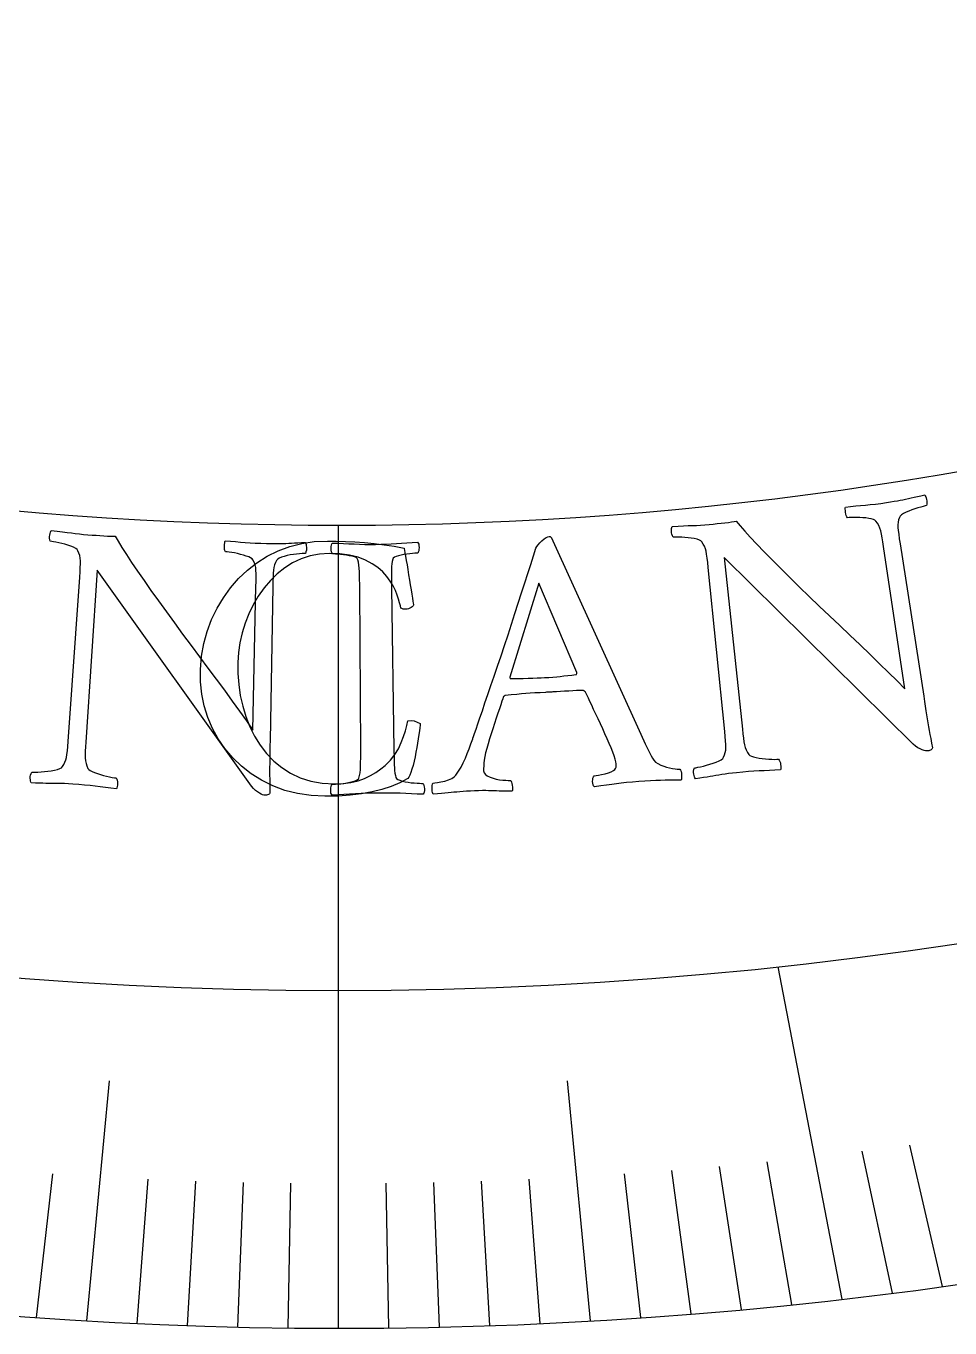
# Model space of a CAD drawing. Header units: millimetres. Extents: x -49 to 68, y -60 to 68.
# Drawn here: x -3.46 to 6.77, y -29.31 to -14.89 of the extents above; entities that cross this region are included whole.
import ezdxf

# ---------------------------------------------------------------- set-up
doc = ezdxf.new("R2010")
doc.units = ezdxf.units.MM
for name, color, linetype in [('CUT_INNER', 6, 'Continuous'), ('CUT_OUTER', 1, 'Continuous'), ('ENGRAVE', 7, 'Continuous'), ('ENGRAVE_FINE', 8, 'Continuous'), ('TEXT', 5, 'Continuous')]:
    doc.layers.add(name, color=color, linetype=linetype)

msp = doc.modelspace()

# ---------------------------------------------------------------- linework, layer by layer
at = {"layer": 'CUT_INNER'}
msp.add_arc((0.0003, 19.5449), 39.9614, 256.56159, 324.67547, dxfattribs=at)
at = {"layer": 'CUT_OUTER'}
msp.add_arc((0.0004, 19.5452), 48.8536, 258.21708, 332.21374, dxfattribs=at)
at = {"layer": 'ENGRAVE'}
for points in [[(0, -29.3085), (0, -20.4165)], [(5.5774, -28.9891), (4.8696, -25.3103)]]:
    msp.add_lwpolyline(points, dxfattribs=at)
msp.add_circle((0, 19.5457), 45.1196, dxfattribs=at)
at = {"layer": 'ENGRAVE_FINE'}
for points in [[(-2.7902, -29.2288), (-2.5365, -26.5712)], [(2.7902, -29.2288), (2.5365, -26.5712)], [(6.1342, -28.9219), (5.8009, -27.3506)], [(6.6907, -28.8482), (6.3275, -27.2824)], [(4.4631, -29.1042), (4.22, -27.5192)], [(5.0204, -29.0499), (4.7471, -27.4689)], [(-3.348, -29.1937), (-3.1655, -27.6018)], [(-2.2323, -29.2575), (-2.1105, -27.6608)], [(-1.6743, -29.2798), (-1.5829, -27.6815)], [(1.6743, -29.2798), (1.5829, -27.6815)], [(2.2323, -29.2575), (2.1105, -27.6608)], [(3.348, -29.1937), (3.1655, -27.6018)], [(3.9056, -29.1522), (3.6928, -27.5635)], [(-1.1163, -29.2958), (-1.0553, -27.6962)], [(-0.5581, -29.3053), (-0.5277, -27.705)], [(0.5581, -29.3053), (0.5277, -27.705)], [(1.1163, -29.2958), (1.0553, -27.6962)]]:
    msp.add_lwpolyline(points, dxfattribs=at)
at = {"layer": 'TEXT'}
for points in [[(4.1043, -20.4099), (4.1489, -20.4053), (4.193, -20.4007), (4.2366, -20.3961), (4.2797, -20.3915), (4.3196, -20.387), (4.3539, -20.3824), (4.3826, -20.3779), (4.4056, -20.3735), (4.4468, -20.4239), (4.4984, -20.4833), (4.5605, -20.5518), (4.6332, -20.6293), (4.7146, -20.7139), (4.8026, -20.8038), (4.8975, -20.899), (4.9992, -20.9994), (5.1055, -21.1031), (5.2141, -21.2082), (5.325, -21.3147), (5.4382, -21.4225), (5.5521, -21.5306), (5.6648, -21.6377), (5.7764, -21.744), (5.8868, -21.8494), (5.9932, -21.9519), (6.093, -22.0495), (6.1859, -22.1422), (6.272, -22.2301), (6.0356, -20.6558), (6.0275, -20.6035), (6.0198, -20.5571), (6.0124, -20.5166), (6.0054, -20.482), (5.9969, -20.4514), (5.985, -20.423), (5.9699, -20.3968), (5.9514, -20.3726), (5.9407, -20.3634), (5.9239, -20.3555), (5.901, -20.3487), (5.8721, -20.343), (5.8399, -20.3385), (5.807, -20.3352), (5.7736, -20.3329), (5.7395, -20.3319), (5.7074, -20.3317), (5.6798, -20.3323), (5.6568, -20.3335), (5.6382, -20.3355), (5.6296, -20.3246), (5.6228, -20.311), (5.6181, -20.2947), (5.6153, -20.2757), (5.6138, -20.2568), (5.6129, -20.2407), (5.6128, -20.2276), (5.6133, -20.2173), (5.6715, -20.2114), (5.7281, -20.2058), (5.7829, -20.2008), (5.836, -20.1961), (5.8898, -20.191), (5.9467, -20.1846), (6.0069, -20.1768), (6.0702, -20.1676), (6.1146, -20.1606), (6.1547, -20.154), (6.1905, -20.1478), (6.2219, -20.1419), (6.2513, -20.136), (6.2812, -20.1298), (6.3115, -20.1232), (6.3424, -20.1163), (6.3751, -20.1089), (6.411, -20.1009), (6.4503, -20.0923), (6.4928, -20.0832), (6.4981, -20.0921), (6.5033, -20.1033), (6.5084, -20.1166), (6.5133, -20.1322), (6.5168, -20.149), (6.5178, -20.1663), (6.5163, -20.184), (6.5123, -20.2021), (6.4973, -20.2051), (6.4766, -20.2101), (6.4503, -20.2171), (6.4182, -20.2261), (6.3839, -20.2367), (6.3505, -20.2484), (6.318, -20.2613), (6.2865, -20.2755), (6.2586, -20.2901), (6.2369, -20.3045), (6.2214, -20.3187), (6.2122, -20.3328), (6.2032, -20.359), (6.1975, -20.3863), (6.1951, -20.4147), (6.1961, -20.4442), (6.1995, -20.478), (6.2045, -20.5191), (6.2112, -20.5676), (6.2196, -20.6234), (6.481, -22.3114), (6.4899, -22.3691), (6.4983, -22.423), (6.506, -22.4733), (6.5132, -22.5198), (6.5202, -22.564), (6.5274, -22.6074), (6.5346, -22.6499), (6.5421, -22.6916), (6.55, -22.7346), (6.5587, -22.781), (6.5682, -22.8309), (6.5785, -22.8841), (6.5765, -22.8923), (6.572, -22.8993), (6.5651, -22.9049), (6.5558, -22.9094), (6.5461, -22.9128), (6.5379, -22.9154), (6.5312, -22.9172), (6.5261, -22.9183), (6.5158, -22.9185), (6.502, -22.9166), (6.4849, -22.9124), (6.4644, -22.906), (6.4414, -22.8964), (6.417, -22.8827), (6.3912, -22.8648), (6.364, -22.8428), (4.2711, -20.7776), (4.4723, -22.6773), (4.4782, -22.7298), (4.4844, -22.776), (4.4907, -22.8161), (4.4971, -22.8499), (4.5051, -22.8797), (4.5159, -22.9079), (4.5295, -22.9344), (4.546, -22.9593), (4.5568, -22.9689), (4.5738, -22.9774), (4.597, -22.9851), (4.6264, -22.9918), (4.6594, -22.9975), (4.6935, -23.0023), (4.7285, -23.0061), (4.7646, -23.009), (4.7988, -23.0108), (4.8281, -23.0116), (4.8527, -23.0112), (4.8725, -23.0098), (4.8815, -23.0206), (4.8885, -23.0339), (4.8936, -23.0496), (4.8968, -23.0676), (4.8983, -23.0858), (4.8985, -23.102), (4.8974, -23.1162), (4.8949, -23.1284), (4.8324, -23.1314), (4.772, -23.1342), (4.7139, -23.1371), (4.6579, -23.1398), (4.6012, -23.1431), (4.5408, -23.1476), (4.4767, -23.1531), (4.4088, -23.1598), (4.3626, -23.1648), (4.32, -23.1699), (4.281, -23.1752), (4.2457, -23.1806), (4.2123, -23.1861), (4.1795, -23.1915), (4.1473, -23.1968), (4.1156, -23.202), (4.0818, -23.2074), (4.0434, -23.2132), (4.0004, -23.2194), (3.9527, -23.226), (3.9477, -23.2167), (3.9431, -23.2053), (3.9388, -23.1916), (3.9348, -23.1758), (3.9325, -23.1587), (3.9328, -23.1414), (3.9358, -23.1239), (3.9416, -23.106), (3.9576, -23.1039), (3.9794, -23.0998), (4.0072, -23.0939), (4.0407, -23.086), (4.077, -23.0766), (4.1129, -23.0661), (4.1485, -23.0545), (4.1836, -23.0419), (4.2148, -23.0287), (4.2386, -23.0154), (4.2549, -23.002), (4.2639, -22.9886), (4.2751, -22.963), (4.2833, -22.9363), (4.2883, -22.9087), (4.2902, -22.88), (4.2897, -22.8469), (4.2876, -22.8062), (4.2839, -22.7577), (4.2787, -22.7017), (4.0948, -20.8866), (4.0888, -20.8305), (4.0827, -20.7819), (4.0766, -20.7409), (4.0705, -20.7075), (4.063, -20.6788), (4.0529, -20.652), (4.0402, -20.627), (4.0248, -20.604), (4.014, -20.5925), (3.9963, -20.5825), (3.9718, -20.574), (3.9404, -20.5669), (3.9057, -20.5613), (3.8708, -20.557), (3.8357, -20.554), (3.8006, -20.5523), (3.7683, -20.5516), (3.7416, -20.5514), (3.7208, -20.5517), (3.7056, -20.5526), (3.6971, -20.5361), (3.6912, -20.5194), (3.6878, -20.5024), (3.687, -20.4852), (3.6878, -20.4689), (3.6894, -20.4547), (3.6916, -20.4426), (3.6945, -20.4326), (3.7608, -20.4287), (3.8205, -20.4256), (3.8736, -20.4234), (3.92, -20.422), (3.9639, -20.4205), (4.0093, -20.418), (4.056, -20.4145), (4.1043, -20.4099)], [(-2.7764, -20.5241), (-2.7317, -20.5272), (-2.6874, -20.5302), (-2.6437, -20.5331), (-2.6005, -20.5359), (-2.5603, -20.5382), (-2.5257, -20.5396), (-2.4967, -20.5401), (-2.4733, -20.5397), (-2.4414, -20.5963), (-2.4006, -20.6637), (-2.3511, -20.7418), (-2.2927, -20.8305), (-2.227, -20.9278), (-2.1556, -21.0314), (-2.0784, -21.1414), (-1.9953, -21.2577), (-1.9083, -21.378), (-1.8192, -21.5001), (-1.7281, -21.6239), (-1.6349, -21.7495), (-1.5412, -21.8754), (-1.4484, -22.0003), (-1.3566, -22.124), (-1.2658, -22.2468), (-1.1784, -22.3659), (-1.0968, -22.4791), (-1.021, -22.5863), (-0.9512, -22.6876), (-0.9154, -21.0961), (-0.9145, -21.0431), (-0.9142, -20.996), (-0.9145, -20.9549), (-0.9155, -20.9196), (-0.9187, -20.8881), (-0.9255, -20.8581), (-0.9359, -20.8296), (-0.95, -20.8026), (-0.959, -20.7918), (-0.9742, -20.7811), (-0.9956, -20.7705), (-1.0231, -20.7599), (-1.0541, -20.75), (-1.0859, -20.7411), (-1.1185, -20.7332), (-1.1519, -20.7263), (-1.1835, -20.7207), (-1.2107, -20.7165), (-1.2337, -20.7138), (-1.2523, -20.7126), (-1.259, -20.7004), (-1.2633, -20.6859), (-1.2652, -20.669), (-1.2647, -20.6498), (-1.2629, -20.6309), (-1.261, -20.6149), (-1.259, -20.6019), (-1.2567, -20.5919), (-1.1983, -20.596), (-1.1416, -20.6002), (-1.0867, -20.6045), (-1.0336, -20.609), (-0.9798, -20.6132), (-0.9225, -20.6166), (-0.8619, -20.6191), (-0.798, -20.6209), (-0.753, -20.6216), (-0.7124, -20.6219), (-0.6761, -20.6219), (-0.6442, -20.6215), (-0.6142, -20.6207), (-0.5836, -20.6197), (-0.5526, -20.6184), (-0.5211, -20.6168), (-0.4876, -20.6151), (-0.4508, -20.6134), (-0.4107, -20.6116), (-0.3672, -20.6099), (-0.3634, -20.6196), (-0.3602, -20.6315), (-0.3575, -20.6455), (-0.3554, -20.6616), (-0.3547, -20.6789), (-0.3567, -20.6961), (-0.3612, -20.7132), (-0.3683, -20.7304), (-0.3836, -20.7308), (-0.4048, -20.7322), (-0.432, -20.7346), (-0.465, -20.738), (-0.5007, -20.7425), (-0.5356, -20.7484), (-0.5698, -20.7556), (-0.6032, -20.7641), (-0.6332, -20.7737), (-0.6571, -20.7842), (-0.6748, -20.7957), (-0.6863, -20.808), (-0.6996, -20.8322), (-0.7099, -20.8581), (-0.7171, -20.8857), (-0.7212, -20.9149), (-0.7236, -20.9488), (-0.7256, -20.9902), (-0.7273, -21.0391), (-0.7286, -21.0955), (-0.7592, -22.8034), (-0.7602, -22.8617), (-0.7612, -22.9163), (-0.7621, -22.9671), (-0.763, -23.0142), (-0.7636, -23.059), (-0.764, -23.1029), (-0.7641, -23.1461), (-0.7639, -23.1885), (-0.7635, -23.2322), (-0.7628, -23.2794), (-0.7619, -23.3301), (-0.7608, -23.3843), (-0.7643, -23.392), (-0.7698, -23.3981), (-0.7776, -23.4026), (-0.7875, -23.4053), (-0.7977, -23.407), (-0.8062, -23.4082), (-0.8131, -23.4089), (-0.8183, -23.4091), (-0.8286, -23.4075), (-0.8418, -23.4032), (-0.8579, -23.3962), (-0.8771, -23.3864), (-0.898, -23.373), (-0.9197, -23.3554), (-0.9421, -23.3334), (-0.9652, -23.307), (-2.6749, -20.9148), (-2.8009, -22.821), (-2.8039, -22.8737), (-2.8058, -22.9204), (-2.8064, -22.9609), (-2.8058, -22.9953), (-2.8031, -23.0261), (-2.7973, -23.0557), (-2.7884, -23.0842), (-2.7763, -23.1115), (-2.7674, -23.1227), (-2.7521, -23.1341), (-2.7305, -23.1456), (-2.7027, -23.1572), (-2.6711, -23.1684), (-2.6384, -23.179), (-2.6045, -23.1887), (-2.5695, -23.1977), (-2.5361, -23.2054), (-2.5073, -23.2111), (-2.483, -23.2149), (-2.4633, -23.2169), (-2.4563, -23.2292), (-2.4516, -23.2434), (-2.4493, -23.2597), (-2.4492, -23.278), (-2.4508, -23.2963), (-2.4534, -23.3123), (-2.4569, -23.3261), (-2.4614, -23.3377), (-2.5236, -23.3299), (-2.5835, -23.3224), (-2.6413, -23.3153), (-2.6969, -23.3084), (-2.7533, -23.302), (-2.8136, -23.2961), (-2.8778, -23.2906), (-2.9458, -23.2856), (-2.9921, -23.2826), (-3.035, -23.2804), (-3.0743, -23.279), (-3.1101, -23.2783), (-3.1438, -23.278), (-3.1771, -23.2777), (-3.2098, -23.2774), (-3.2419, -23.2771), (-3.2761, -23.2767), (-3.3149, -23.2758), (-3.3584, -23.2746), (-3.4065, -23.273), (-3.4098, -23.263), (-3.4124, -23.2509), (-3.4143, -23.2367), (-3.4155, -23.2205), (-3.415, -23.2032), (-3.4117, -23.1862), (-3.4057, -23.1694), (-3.3969, -23.1529), (-3.3808, -23.1535), (-3.3586, -23.1532), (-3.3303, -23.1521), (-3.2958, -23.15), (-3.2585, -23.1469), (-3.2213, -23.1428), (-3.1843, -23.1374), (-3.1476, -23.131), (-3.1146, -23.1233), (-3.0889, -23.1143), (-3.0705, -23.1039), (-3.0594, -23.0921), (-3.0439, -23.0688), (-3.0313, -23.044), (-3.0217, -23.0176), (-3.0149, -22.9896), (-3.0097, -22.9569), (-3.0048, -22.9165), (-3.0002, -22.8681), (-2.9958, -22.812), (-2.8671, -20.9922), (-2.8635, -20.9358), (-2.8612, -20.8869), (-2.8602, -20.8455), (-2.8605, -20.8115), (-2.863, -20.782), (-2.8683, -20.7538), (-2.8766, -20.7271), (-2.8878, -20.7017), (-2.8966, -20.6886), (-2.9123, -20.6757), (-2.935, -20.6631), (-2.9647, -20.6508), (-2.998, -20.6393), (-3.0316, -20.6291), (-3.0656, -20.6202), (-3.1, -20.6126), (-3.1317, -20.6063), (-3.1579, -20.6016), (-3.1785, -20.5983), (-3.1936, -20.5966), (-3.1991, -20.5789), (-3.2021, -20.5614), (-3.2025, -20.5441), (-3.2004, -20.527), (-3.1968, -20.5111), (-3.1929, -20.4974), (-3.1886, -20.4859), (-3.184, -20.4765), (-3.1181, -20.484), (-3.0587, -20.4911), (-3.006, -20.498), (-2.96, -20.5045), (-2.9165, -20.5105), (-2.8714, -20.5158), (-2.8247, -20.5203), (-2.7764, -20.5241)], [(-0.1247, -20.5942), (-0.0252, -20.5954), (0.0766, -20.5986), (0.1808, -20.6036), (0.2873, -20.6106), (0.3954, -20.6204), (0.5044, -20.6342), (0.6143, -20.6521), (0.7251, -20.6739), (0.7261, -20.6794), (0.7291, -20.6959), (0.7341, -20.7233), (0.7411, -20.7618), (0.7493, -20.8077), (0.7578, -20.8573), (0.7667, -20.9106), (0.7759, -20.9677), (0.7852, -21.0254), (0.7942, -21.0803), (0.8029, -21.1326), (0.8112, -21.1822), (0.8185, -21.2255), (0.8237, -21.2589), (0.8269, -21.2823), (0.8281, -21.2959), (0.8283, -21.3045), (0.8243, -21.3132), (0.8161, -21.322), (0.8038, -21.3308), (0.789, -21.3386), (0.7737, -21.3443), (0.7579, -21.3478), (0.7415, -21.3492), (0.7274, -21.3487), (0.7143, -21.3465), (0.7022, -21.3426), (0.6911, -21.3372), (0.6851, -21.3104), (0.6761, -21.2772), (0.6641, -21.2376), (0.6492, -21.1916), (0.6297, -21.1418), (0.604, -21.0911), (0.5721, -21.0394), (0.5341, -20.9867), (0.4886, -20.9355), (0.4343, -20.8884), (0.371, -20.8453), (0.299, -20.8062), (0.2164, -20.7738), (0.1216, -20.7507), (0.0147, -20.7368), (-0.1046, -20.7319), (-0.2131, -20.7381), (-0.3166, -20.7572), (-0.4152, -20.7892), (-0.5089, -20.8343), (-0.5973, -20.8903), (-0.6795, -20.9555), (-0.7558, -21.0297), (-0.826, -21.113), (-0.8894, -21.2034), (-0.9455, -21.2987), (-0.9941, -21.399), (-1.0352, -21.5042), (-1.0683, -21.6122), (-1.0928, -21.7206), (-1.1088, -21.8296), (-1.1161, -21.939), (-1.1153, -22.0611), (-1.1061, -22.1824), (-1.0886, -22.3029), (-1.0626, -22.4224), (-1.028, -22.5388), (-0.9843, -22.6497), (-0.9317, -22.7552), (-0.87, -22.8551), (-0.7992, -22.9474), (-0.7192, -23.03), (-0.6301, -23.103), (-0.5318, -23.1662), (-0.4242, -23.2172), (-0.3073, -23.2539), (-0.181, -23.276), (-0.0456, -23.2835), (0.0491, -23.2797), (0.1363, -23.2682), (0.2161, -23.2491), (0.2885, -23.2223), (0.3541, -23.1903), (0.4139, -23.1556), (0.4679, -23.1182), (0.516, -23.0781), (0.574, -23.0198), (0.6231, -22.9584), (0.6633, -22.8938), (0.6947, -22.826), (0.7195, -22.7589), (0.74, -22.6962), (0.7562, -22.6378), (0.7682, -22.5838), (0.8039, -22.582), (0.8381, -22.5867), (0.8709, -22.5979), (0.9022, -22.6155), (0.9017, -22.6344), (0.8994, -22.6608), (0.8954, -22.6948), (0.8897, -22.7363), (0.8827, -22.7826), (0.8749, -22.8307), (0.8663, -22.8808), (0.857, -22.9328), (0.8469, -22.9842), (0.8361, -23.0327), (0.8248, -23.0783), (0.8128, -23.1208), (0.8007, -23.1582), (0.789, -23.188), (0.7777, -23.2103), (0.7667, -23.225), (0.6771, -23.2709), (0.5812, -23.3107), (0.479, -23.3445), (0.3706, -23.3722), (0.2543, -23.3938), (0.1286, -23.4091), (-0.0066, -23.4182), (-0.1511, -23.4209), (-0.3057, -23.4132), (-0.4535, -23.3913), (-0.5944, -23.3553), (-0.7283, -23.3053), (-0.8538, -23.243), (-0.9697, -23.1703), (-1.0761, -23.0873), (-1.1727, -22.9941), (-1.2588, -22.8924), (-1.3335, -22.7838), (-1.3967, -22.6685), (-1.4486, -22.5465), (-1.4883, -22.4193), (-1.5151, -22.2885), (-1.529, -22.1541), (-1.5302, -22.0162), (-1.5183, -21.8704), (-1.4938, -21.7296), (-1.4567, -21.5938), (-1.4071, -21.463), (-1.3466, -21.3385), (-1.2764, -21.2214), (-1.1968, -21.1118), (-1.1077, -21.0095), (-1.0099, -20.9164), (-0.9043, -20.8343), (-0.7909, -20.7632), (-0.6696, -20.7028), (-0.5417, -20.6549), (-0.4083, -20.6208), (-0.2694, -20.6006), (-0.1247, -20.5942)], [(0.4079, -20.631), (0.467, -20.63), (0.5253, -20.628), (0.5828, -20.6252), (0.6396, -20.6215), (0.6965, -20.6175), (0.7548, -20.6136), (0.8143, -20.6099), (0.8751, -20.6063), (0.8824, -20.6164), (0.8874, -20.6297), (0.8902, -20.6464), (0.8908, -20.6663), (0.8896, -20.6862), (0.887, -20.7029), (0.8831, -20.7165), (0.8778, -20.7268), (0.8629, -20.7275), (0.8428, -20.7292), (0.8177, -20.7317), (0.7874, -20.7351), (0.7551, -20.7394), (0.7238, -20.7444), (0.6936, -20.7502), (0.6644, -20.7567), (0.6388, -20.7644), (0.6193, -20.7735), (0.6061, -20.7842), (0.5991, -20.7964), (0.5939, -20.8197), (0.59, -20.8461), (0.5875, -20.8757), (0.5863, -20.9085), (0.5859, -20.9438), (0.5858, -20.9806), (0.586, -21.0191), (0.5864, -21.0591), (0.5865, -21.0656), (0.5866, -21.072), (0.5867, -21.0785), (0.5868, -21.0849), (0.5869, -21.0914), (0.587, -21.0978), (0.5871, -21.1043), (0.5872, -21.1107), (0.6131, -22.9047), (0.6132, -22.9112), (0.6132, -22.9176), (0.6133, -22.9241), (0.6134, -22.9305), (0.6135, -22.937), (0.6136, -22.9435), (0.6137, -22.9499), (0.6138, -22.9564), (0.6145, -22.9963), (0.6155, -23.0343), (0.6167, -23.0705), (0.6181, -23.1048), (0.6204, -23.1366), (0.6239, -23.1654), (0.6288, -23.1913), (0.635, -23.2142), (0.6428, -23.2246), (0.6571, -23.2343), (0.678, -23.2434), (0.7055, -23.2519), (0.7368, -23.2593), (0.7691, -23.2653), (0.8025, -23.2699), (0.837, -23.2732), (0.8693, -23.2753), (0.8962, -23.2768), (0.9175, -23.2776), (0.9334, -23.2776), (0.9395, -23.2877), (0.9443, -23.301), (0.9478, -23.3176), (0.95, -23.3375), (0.9503, -23.3574), (0.9481, -23.3741), (0.9433, -23.3877), (0.936, -23.3981), (0.8708, -23.3953), (0.807, -23.3926), (0.7446, -23.3901), (0.6836, -23.3878), (0.6229, -23.3859), (0.5614, -23.3847), (0.499, -23.3842), (0.4359, -23.3845), (0.3742, -23.3855), (0.3121, -23.3872), (0.2493, -23.3897), (0.186, -23.3928), (0.1222, -23.3964), (0.0578, -23.4002), (-0.0071, -23.4041), (-0.0726, -23.4082), (-0.0802, -23.398), (-0.0852, -23.3845), (-0.0878, -23.3678), (-0.0879, -23.3479), (-0.086, -23.328), (-0.0829, -23.3114), (-0.0783, -23.2979), (-0.0724, -23.2877), (-0.0566, -23.2873), (-0.0353, -23.2862), (-0.0085, -23.2842), (0.0238, -23.2813), (0.0583, -23.2774), (0.0921, -23.2721), (0.125, -23.2654), (0.1571, -23.2574), (0.185, -23.2484), (0.2056, -23.2389), (0.2188, -23.2289), (0.2246, -23.2184), (0.2322, -23.1906), (0.2379, -23.1591), (0.2417, -23.1239), (0.2435, -23.0849), (0.2442, -23.0432), (0.2446, -22.9999), (0.2448, -22.955), (0.2446, -22.9085), (0.2343, -21.1143), (0.2339, -21.0677), (0.2333, -21.0223), (0.2324, -20.9784), (0.2312, -20.9358), (0.229, -20.8958), (0.2251, -20.86), (0.2194, -20.8281), (0.2119, -20.8003), (0.2063, -20.7883), (0.1938, -20.7778), (0.1743, -20.7691), (0.1479, -20.7619), (0.1177, -20.7559), (0.0867, -20.7508), (0.0549, -20.7464), (0.0224, -20.7428), (-0.008, -20.74), (-0.0332, -20.738), (-0.0532, -20.7367), (-0.0681, -20.7363), (-0.0736, -20.7261), (-0.0778, -20.7126), (-0.0808, -20.6959), (-0.0824, -20.676), (-0.0822, -20.6561), (-0.0797, -20.6395), (-0.075, -20.626), (-0.0679, -20.6158), (-0.0067, -20.6182), (0.0541, -20.6207), (0.1143, -20.6234), (0.1741, -20.6263), (0.2333, -20.6288), (0.292, -20.6304), (0.3502, -20.6312), (0.4079, -20.631)], [(1.4854, -22.7841), (1.4878, -22.7775), (1.4948, -22.7574), (1.5064, -22.7241), (1.5227, -22.6773), (1.5428, -22.6192), (1.566, -22.5514), (1.5923, -22.4742), (1.6216, -22.3873), (1.6534, -22.2931), (1.6872, -22.1937), (1.723, -22.089), (1.7608, -21.9791), (1.7995, -21.8657), (1.8382, -21.7507), (1.8769, -21.634), (1.9155, -21.5156), (1.9536, -21.3977), (1.9907, -21.2821), (2.027, -21.169), (2.0624, -21.0583), (2.0963, -20.9521), (2.128, -20.8525), (2.1575, -20.7593), (2.1849, -20.6727), (2.1946, -20.6544), (2.2091, -20.6348), (2.2284, -20.6138), (2.2524, -20.5915), (2.2774, -20.5712), (2.2992, -20.5565), (2.3181, -20.5473), (2.3339, -20.5437), (2.3376, -20.5436), (2.3406, -20.5438), (2.3428, -20.5444), (2.3443, -20.5453), (2.3458, -20.5464), (2.348, -20.5477), (2.3511, -20.5493), (2.3549, -20.5511), (3.3462, -22.7339), (3.3974, -22.841), (3.4363, -22.9209), (3.4627, -22.9738), (3.4766, -22.9997), (3.4919, -23.0214), (3.5122, -23.041), (3.5376, -23.0586), (3.5681, -23.0741), (3.601, -23.0874), (3.6337, -23.0983), (3.6662, -23.1067), (3.6985, -23.1127), (3.7278, -23.1168), (3.7513, -23.1194), (3.7688, -23.1207), (3.7804, -23.1206), (3.7889, -23.1322), (3.7949, -23.1469), (3.7984, -23.1648), (3.7994, -23.1859), (3.799, -23.2063), (3.7982, -23.2222), (3.797, -23.2335), (3.7954, -23.2402), (3.7334, -23.2415), (3.6746, -23.2427), (3.6191, -23.2438), (3.567, -23.2448), (3.514, -23.2463), (3.4563, -23.249), (3.3936, -23.2528), (3.3261, -23.2577), (3.255, -23.2636), (3.1902, -23.2697), (3.1318, -23.276), (3.0796, -23.2826), (3.0275, -23.2897), (2.9691, -23.2974), (2.9045, -23.3058), (2.8335, -23.3147), (2.8253, -23.305), (2.8194, -23.2919), (2.8157, -23.2755), (2.8142, -23.2556), (2.815, -23.2356), (2.8178, -23.2187), (2.8228, -23.2049), (2.8299, -23.1942), (2.8522, -23.1918), (2.8799, -23.1871), (2.9128, -23.1801), (2.9511, -23.1709), (2.9886, -23.1601), (3.0196, -23.1483), (3.0439, -23.1357), (3.0615, -23.1222), (3.0684, -23.1114), (3.0729, -23.0976), (3.075, -23.0808), (3.0746, -23.0608), (3.0712, -23.0383), (3.0638, -23.0093), (3.0524, -22.9739), (3.037, -22.932), (3.0185, -22.8854), (2.998, -22.8361), (2.9755, -22.7839), (2.9509, -22.7288), (2.9253, -22.6728), (2.8999, -22.6176), (2.8745, -22.5631), (2.8493, -22.5094), (2.8252, -22.4585), (2.8034, -22.4122), (2.7839, -22.3707), (2.7665, -22.3338), (2.7523, -22.3037), (2.7422, -22.2821), (2.7361, -22.2691), (2.7341, -22.2648), (2.7335, -22.2643), (2.7318, -22.2628), (2.729, -22.2603), (2.725, -22.2568), (2.7205, -22.2533), (2.716, -22.2509), (2.7117, -22.2496), (2.7074, -22.2493), (2.6734, -22.2496), (2.6357, -22.2507), (2.5943, -22.2524), (2.5492, -22.255), (2.503, -22.2577), (2.4585, -22.2604), (2.4155, -22.2629), (2.3742, -22.2653), (2.3635, -22.2659), (2.3528, -22.2665), (2.3422, -22.2671), (2.3315, -22.2677), (2.3211, -22.2682), (2.3112, -22.2688), (2.3019, -22.2693), (2.2931, -22.2698), (2.2314, -22.2733), (2.1746, -22.2767), (2.1226, -22.28), (2.0754, -22.2833), (2.0274, -22.2871), (1.9731, -22.292), (1.9124, -22.2979), (1.8452, -22.3049), (1.8429, -22.3054), (1.84, -22.3067), (1.8366, -22.3089), (1.8327, -22.3119), (1.8291, -22.3149), (1.8265, -22.317), (1.825, -22.3183), (1.8244, -22.3187), (1.8227, -22.3242), (1.8174, -22.3405), (1.8085, -22.3678), (1.7961, -22.4061), (1.7811, -22.4518), (1.7647, -22.5016), (1.7467, -22.5555), (1.7273, -22.6135), (1.7077, -22.6725), (1.6894, -22.7297), (1.6722, -22.7848), (1.6563, -22.8381), (1.6406, -22.8904), (1.6282, -22.9382), (1.6191, -22.9816), (1.6134, -23.0206), (1.61, -23.0554), (1.6077, -23.0865), (1.6067, -23.1137), (1.6069, -23.1371), (1.612, -23.1594), (1.6254, -23.1789), (1.6472, -23.1957), (1.6774, -23.2097), (1.712, -23.2211), (1.7471, -23.2301), (1.7827, -23.2365), (1.8187, -23.2405), (1.8514, -23.2429), (1.8774, -23.2445), (1.8964, -23.2452), (1.9086, -23.2452), (1.913, -23.2516), (1.917, -23.2626), (1.9207, -23.2782), (1.9241, -23.2984), (1.9264, -23.3194), (1.927, -23.3376), (1.9257, -23.3528), (1.9227, -23.3652), (1.8825, -23.3648), (1.8453, -23.3643), (1.8111, -23.3636), (1.78, -23.3628), (1.7503, -23.3618), (1.7206, -23.3609), (1.691, -23.3599), (1.6613, -23.3589), (1.6294, -23.3582), (1.5928, -23.3583), (1.5515, -23.359), (1.5057, -23.3603), (1.4594, -23.3622), (1.417, -23.3644), (1.3784, -23.367), (1.3437, -23.37), (1.3109, -23.3732), (1.2781, -23.3763), (1.2453, -23.3794), (1.2125, -23.3825), (1.1775, -23.3857), (1.1381, -23.3889), (1.0943, -23.3922), (1.0461, -23.3955), (1.0421, -23.389), (1.0391, -23.3779), (1.0371, -23.3622), (1.0361, -23.342), (1.0361, -23.3208), (1.0373, -23.3027), (1.0397, -23.2874), (1.0432, -23.2751), (1.0663, -23.2733), (1.0961, -23.2689), (1.1327, -23.2619), (1.176, -23.2523), (1.2187, -23.2399), (1.2534, -23.2248), (1.28, -23.2069), (1.2986, -23.1863), (1.3288, -23.1433), (1.3564, -23.0979), (1.3814, -23.0501), (1.4039, -23), (1.4248, -22.9481), (1.4454, -22.8948), (1.4656, -22.8401), (1.4854, -22.7841)], [(2.2183, -21.0587), (1.8959, -22.1002), (1.896, -22.1007), (1.8965, -22.1023), (1.8973, -22.105), (1.8984, -22.1087), (1.8997, -22.1124), (1.9013, -22.115), (1.9031, -22.1165), (1.9052, -22.117), (1.9476, -22.117), (1.9941, -22.1166), (2.0446, -22.1156), (2.099, -22.1141), (2.1526, -22.1123), (2.2006, -22.1105), (2.2431, -22.1086), (2.2799, -22.1068), (2.3276, -22.1039), (2.3728, -22.1005), (2.4157, -22.0967), (2.4561, -22.0924), (2.4962, -22.0879), (2.5382, -22.0832), (2.582, -22.0784), (2.6277, -22.0733), (2.6315, -22.0724), (2.6344, -22.0702), (2.6365, -22.0667), (2.6376, -22.0619), (2.6383, -22.0572), (2.6387, -22.0538), (2.639, -22.0517), (2.6391, -22.0511)]]:
    msp.add_lwpolyline(points, close=True, dxfattribs=at)

doc.saveas('drawing.dxf')
